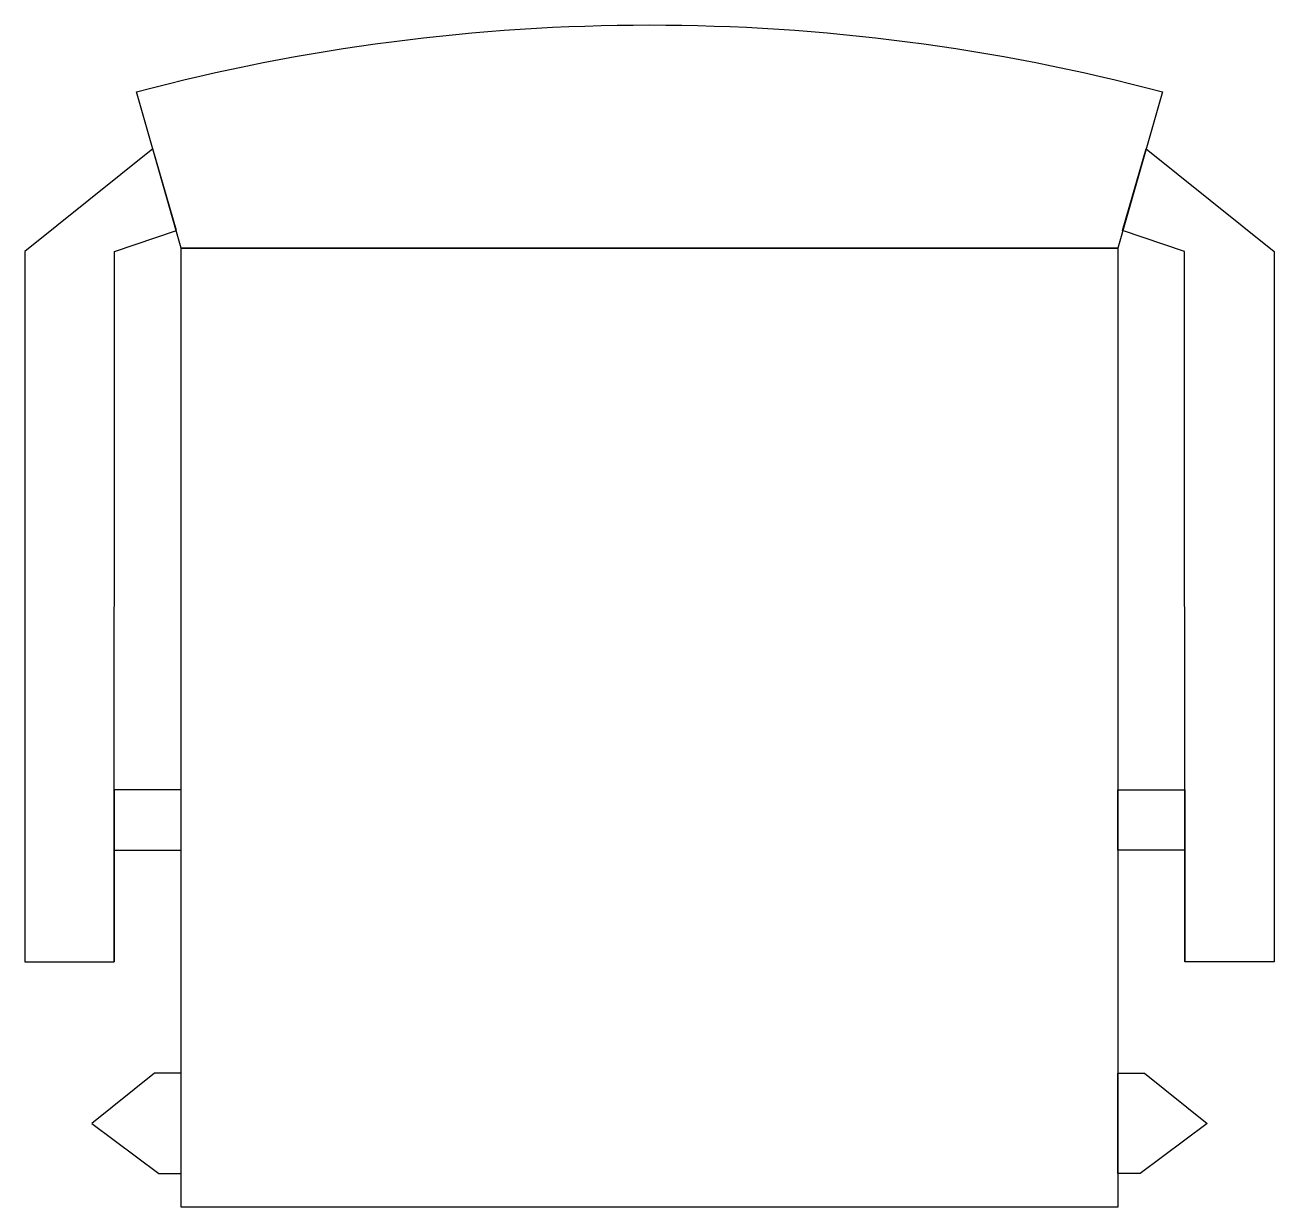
# Model space of a CAD drawing. Header units: millimetres. Extents: x -280 to 280, y -265 to 265.
import ezdxf

# ---------------------------------------------------------------- set-up
doc = ezdxf.new("R2010")
doc.units = ezdxf.units.MM
doc.header["$LTSCALE"] = 0.001

msp = doc.modelspace()

# ---------------------------------------------------------------- linework, layer by layer
msp.add_lwpolyline([(230, 235), (210, 165), (-210, 165), (-230, 235, -0.13043), (230, 235)], format="xyb")
for points in [[(-222.7, 209.4), (-280, 163.4), (-280, -155), (-240, -155), (-239.9, 163.4), (-212.1, 172.9), (-222.7, 209.4)], [(222.7, 209.4), (280, 163.4), (280, -155), (240, -155), (239.9, 163.4), (212.1, 172.9), (222.7, 209.4)], [(210, 165), (210, -265), (-210, -265), (-210, 165), (210, 165)], [(-240, -155), (-240, -105), (-210, -105), (-210, -78), (-240, -78), (-240, -155)], [(240, -155), (240, -105), (210, -105), (210, -78), (240, -78), (240, -155)], [(-210, -205), (-222, -205), (-250, -227.5), (-220, -250), (-210, -250), (-210, -205)], [(210, -205), (222, -205), (250, -227.5), (220, -250), (210, -250), (210, -205)]]:
    msp.add_lwpolyline(points)

doc.saveas('drawing.dxf')
